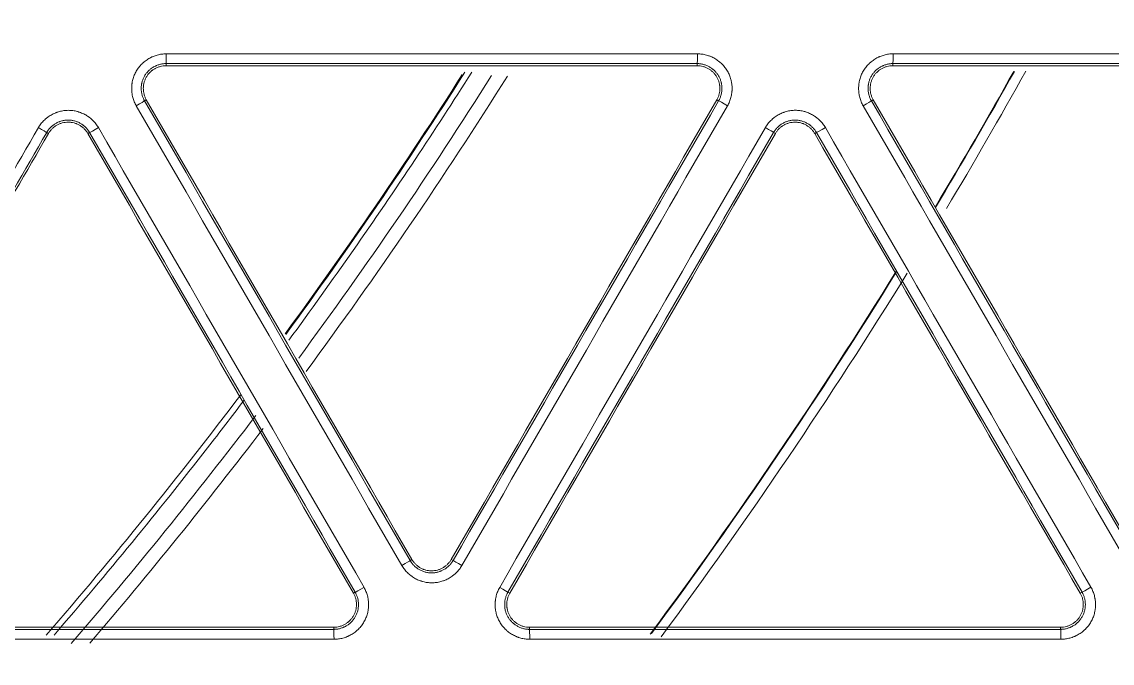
# Model space of a CAD drawing. Header units: inches. Extents: x 405346 to 489838, y -25612 to 14934.
# Drawn here: x 467417 to 467469.5, y 4169.8 to 4200.7 of the extents above; entities that cross this region are included whole.
import ezdxf

# ---------------------------------------------------------------- set-up
doc = ezdxf.new("R2010")
doc.units = ezdxf.units.IN
doc.header["$LTSCALE"] = 200
doc.header["$MEASUREMENT"] = 0
doc.layers.add('SS-EQ', color=2, linetype='Continuous', lineweight=20)

# ---------------------------------------------------------------- blocks, each defined once
blk = doc.blocks.new('4way무풍')
at = {"layer": 'SS-EQ'}
for p, q in [((179.695, -122.758), (179.695, -122.858)), ((205.27, -122.858), (205.27, -122.758)), ((214.692, -122.758), (214.692, -122.858)), ((178.747, -124.5), (178.66, -124.55)), ((206.303, -124.549), (206.217, -124.5)), ((213.744, -124.5), (213.657, -124.55)), ((174.036, -126.125), (173.949, -126.075)), ((176.018, -126.075), (175.932, -126.125)), ((209.033, -126.125), (208.946, -126.075)), ((211.014, -126.076), (210.928, -126.125)), ((191.448, -146.698), (191.535, -146.648)), ((193.43, -146.648), (193.516, -146.698)), ((188.719, -148.274), (188.805, -148.224)), ((196.159, -148.223), (196.246, -148.274)), ((223.716, -148.274), (223.802, -148.224)), ((187.771, -150.015), (187.771, -149.915)), ((197.193, -149.915), (197.193, -150.015)), ((222.768, -150.015), (222.768, -149.915))]:
    blk.add_line(p, q, dxfattribs=at)
for radius, start, end in [(229.825, 323.78613, 327.55905), (231.045, 323.64837, 327.73693), (231.709, 323.57376, 327.83285), (252.562, 329.10823, 330.82119), (252.587, 329.10522, 330.82412), (253.06, 329.15854, 330.88612), (252.562, 323.49629, 328.29385), (252.587, 323.50795, 328.29025), (253.06, 323.5424, 328.33368), (231.045, 319.28909, 322.79357), (231.709, 319.43404, 322.72322)]:
    blk.add_arc((0, 0), radius, start, end, dxfattribs=at)
for centre, major_axis, ratio, start_param, end_param in [((179.694, -122.285), (0, 0.474), 0.027345, 3.176512, 4.704134), ((205.269, -122.285), (0, 0.474), 0.033313, 3.176519, 4.706329), ((214.691, -122.285), (0, -0.474), 0.035683, 0.034929, 1.565392), ((178.25, -124.786), (-0.41, -0.237), 0.020874, 1.589656, 3.106678), ((206.713, -124.786), (-0.41, 0.237), 0.011446, 4.680324, 6.248276), ((213.247, -124.786), (0.41, 0.237), 0.022472, 4.74, 6.24827), ((173.539, -125.838), (-0.41, 0.237), 0.004785, 3.1765, 4.685594), ((176.428, -125.838), (-0.41, -0.237), 0.020871, 0.034914, 1.589055), ((208.536, -125.838), (0.41, -0.237), 0.011691, 0.034909, 1.538435), ((211.424, -125.838), (-0.41, -0.237), 0.022371, 0.034915, 1.597839), ((191.037, -146.935), (0.41, 0.237), 0.021947, 4.731415, 6.24827), ((193.926, -146.935), (-0.41, 0.237), 0.00616, 4.683385, 6.248278), ((189.215, -147.987), (-0.41, -0.237), 0.021927, 0.034915, 1.589153), ((195.748, -147.987), (-0.41, 0.237), 0.006425, 3.1765, 4.683123), ((224.212, -147.987), (-0.41, -0.237), 0.02373, 0.034916, 1.599178), ((187.771, -150.488), (0, 0.474), 0.026189, 4.702146, 6.248086), ((197.193, -150.488), (0, -0.474), 0.02866, 1.561645, 3.106589), ((222.767, -150.489), (0, -0.474), 0.035796, 1.564148, 3.106578)]:
    blk.add_ellipse(centre, major_axis=major_axis, ratio=ratio, start_param=start_param, end_param=end_param, dxfattribs=at)
for points, knots in [([(346.359, 0), (346.359, -27.812), (346.359, -55.624), (346.359, -97.341), (346.359, -111.247), (346.359, -139.059), (346.359, -152.965), (346.359, -180.777), (346.359, -194.683), (346.359, -222.494), (346.359, -236.4), (346.359, -257.259), (346.358, -264.212), (346.359, -272.903), (346.359, -274.641), (346.359, -277.249), (346.359, -278.118), (346.358, -279.856), (346.358, -280.725), (346.358, -282.029), (346.358, -282.463), (346.358, -283.333), (346.359, -283.767), (346.359, -284.419), (346.359, -284.636), (346.359, -285.071), (346.358, -285.288), (346.355, -285.723), (346.353, -285.94), (346.346, -286.374), (346.341, -286.592), (346.322, -287.243), (346.305, -287.678), (346.262, -288.546), (346.236, -288.98), (346.174, -289.849), (346.138, -290.283), (346.078, -290.934), (346.057, -291.151), (346.012, -291.585), (345.894, -292.666), (345.748, -293.741), (345.479, -295.45), (345.327, -296.299), (344.817, -298.834), (344.407, -300.505), (343.687, -302.982), (343.172, -304.624), (342.294, -307.059), (341.638, -308.663), (341.119, -309.858), (340.941, -310.256), (340.714, -310.751), (340.668, -310.85), (340.576, -311.047), (340.437, -311.343), (339.919, -312.422), (339.029, -314.158), (338.177, -315.66), (336.854, -317.881), (335.912, -319.32), (334.41, -321.418), (333.379, -322.796), (331.741, -324.801), (330.589, -326.095), (329.702, -327.051), (329.403, -327.366), (329.024, -327.758), (328.947, -327.836), (328.795, -327.992), (328.566, -328.224), (327.719, -329.07), (326.303, -330.412), (324.35, -332.111), (322.332, -333.722), (320.944, -334.738), (319.535, -335.724), (318.819, -336.202), (317.367, -337.13), (315.893, -338.028), (314.376, -338.866), (313.222, -339.473), (312.835, -339.671), (312.249, -339.963), (312.054, -340.059), (311.662, -340.249), (309.896, -341.094), (308.103, -341.848), (305.68, -342.75), (304.055, -343.316), (302.408, -343.813), (299.923, -344.506), (298.245, -344.898), (295.697, -345.382), (294.842, -345.525), (293.766, -345.682), (293.551, -345.712), (293.12, -345.771), (292.903, -345.799), (292.254, -345.88), (291.821, -345.929), (290.523, -346.062), (289.657, -346.132), (288.357, -346.21), (287.924, -346.232), (287.057, -346.265), (286.624, -346.277), (285.974, -346.288), (285.757, -346.291), (285.323, -346.293), (285.107, -346.294), (284.673, -346.294), (284.456, -346.294), (284.023, -346.294), (283.806, -346.293), (283.156, -346.293), (282.722, -346.293), (281.855, -346.293), (281.421, -346.293), (280.121, -346.293), (279.253, -346.294), (277.519, -346.294), (276.652, -346.294), (274.051, -346.294), (272.316, -346.294), (267.113, -346.294), (263.645, -346.293), (256.708, -346.293), (253.239, -346.294), (242.833, -346.294), (235.896, -346.294), (222.022, -346.294), (215.084, -346.294), (194.273, -346.294), (180.399, -346.294), (152.65, -346.294), (138.775, -346.294), (111.027, -346.294), (97.152, -346.294), (69.404, -346.294), (55.529, -346.294), (34.718, -346.294), (27.78, -346.294), (13.906, -346.294), (6.969, -346.294), (0.032, -346.294)], [0, 0, 0, 0, 0.125, 0.125, 0.1875, 0.1875, 0.25, 0.25, 0.3125, 0.3125, 0.375, 0.375, 0.40625, 0.40625, 0.414063, 0.414063, 0.417969, 0.417969, 0.421875, 0.421875, 0.423828, 0.423828, 0.425781, 0.425781, 0.426758, 0.426758, 0.427734, 0.427734, 0.428711, 0.428711, 0.429688, 0.429688, 0.431641, 0.431641, 0.433594, 0.433594, 0.435547, 0.435547, 0.436523, 0.436523, 0.4375, 0.441406, 0.441406, 0.445313, 0.445313, 0.453125, 0.453125, 0.457031, 0.460938, 0.464844, 0.464844, 0.466797, 0.466797, 0.467285, 0.467285, 0.467773, 0.46875, 0.472656, 0.476563, 0.476563, 0.484375, 0.484375, 0.488281, 0.492188, 0.496094, 0.496094, 0.498047, 0.498047, 0.498535, 0.498535, 0.499023, 0.5, 0.503906, 0.507813, 0.511719, 0.515625, 0.515625, 0.519531, 0.519531, 0.523438, 0.527344, 0.527344, 0.529297, 0.529297, 0.530273, 0.530273, 0.53125, 0.539063, 0.539063, 0.542969, 0.546875, 0.546875, 0.554688, 0.554688, 0.558594, 0.558594, 0.55957, 0.55957, 0.560547, 0.560547, 0.5625, 0.5625, 0.566406, 0.566406, 0.568359, 0.568359, 0.570313, 0.570313, 0.571289, 0.571289, 0.572266, 0.572266, 0.573242, 0.573242, 0.574219, 0.574219, 0.576172, 0.576172, 0.578125, 0.578125, 0.582031, 0.582031, 0.585938, 0.585938, 0.59375, 0.59375, 0.609375, 0.609375, 0.625, 0.625, 0.65625, 0.65625, 0.6875, 0.6875, 0.75, 0.75, 0.8125, 0.8125, 0.875, 0.875, 0.9375, 0.9375, 0.96875, 0.96875, 1, 1, 1, 1]), ([(0.032, -345.099), (6.961, -345.099), (13.891, -345.099), (27.75, -345.099), (34.679, -345.099), (55.467, -345.099), (69.326, -345.098), (97.044, -345.098), (110.903, -345.097), (138.621, -345.096), (152.48, -345.096), (180.197, -345.094), (194.056, -345.092), (214.845, -345.09), (221.774, -345.089), (235.633, -345.086), (242.562, -345.085), (256.421, -345.082), (263.351, -345.081), (272.013, -345.079), (273.745, -345.079), (276.343, -345.079), (277.21, -345.078), (278.942, -345.078), (279.808, -345.077), (281.107, -345.076), (281.541, -345.076), (282.407, -345.076), (282.84, -345.076), (283.706, -345.076), (284.139, -345.076), (284.789, -345.074), (285.005, -345.074), (285.438, -345.071), (285.655, -345.069), (286.304, -345.06), (286.737, -345.049), (287.602, -345.017), (288.034, -344.997), (289.33, -344.922), (290.194, -344.853), (291.488, -344.722), (291.92, -344.673), (292.566, -344.593), (292.782, -344.566), (293.212, -344.508), (294.286, -344.358), (295.351, -344.18), (297.891, -343.699), (299.563, -343.307), (302.039, -342.615), (303.679, -342.118), (305.297, -341.551), (307.709, -340.648), (309.296, -339.976), (311.056, -339.138), (311.349, -338.996), (311.641, -338.853), (311.836, -338.756), (311.933, -338.707), (312.418, -338.464), (312.803, -338.265), (313.951, -337.656), (314.704, -337.236), (316.19, -336.364), (316.921, -335.913), (318.363, -334.982), (319.073, -334.502), (320.472, -333.511), (321.849, -332.491), (323.849, -330.872), (325.784, -329.163), (327.03, -327.964), (327.795, -327.195), (327.947, -327.041), (328.25, -326.729), (328.401, -326.573), (328.849, -326.102), (329.145, -325.785), (330.019, -324.826), (331.153, -323.527), (332.763, -321.515), (333.776, -320.132), (334.759, -318.728), (335.235, -318.016), (336.157, -316.57), (336.603, -315.837), (337.465, -314.35), (338.296, -312.842), (339.065, -311.291), (339.481, -310.406), (339.527, -310.308), (339.618, -310.111), (339.754, -309.815), (340.065, -309.123), (340.322, -308.527), (340.821, -307.331), (341.451, -305.727), (342.288, -303.291), (342.776, -301.648), (343.454, -299.169), (343.836, -297.496), (344.302, -294.959), (344.439, -294.108), (344.619, -292.825), (344.702, -292.181), (344.786, -291.427), (344.82, -291.104), (344.842, -290.888), (344.853, -290.779), (344.946, -289.807), (345.01, -288.942), (345.078, -287.644), (345.096, -287.212), (345.116, -286.563), (345.122, -286.347), (345.13, -285.914), (345.133, -285.698), (345.138, -285.266), (345.139, -285.049), (345.14, -284.617), (345.14, -284.4), (345.141, -283.752), (345.141, -283.319), (345.141, -282.67), (345.141, -282.454), (345.141, -282.021), (345.141, -281.805), (345.142, -281.156), (345.142, -280.724), (345.143, -279.426), (345.143, -278.561), (345.144, -276.831), (345.144, -275.966), (345.145, -273.37), (345.145, -271.64), (345.146, -262.989), (345.148, -256.069), (345.152, -235.306), (345.154, -221.465), (345.157, -193.782), (345.159, -179.94), (345.161, -152.257), (345.161, -138.416), (345.162, -110.732), (345.163, -69.208), (345.164, -27.683), (345.164, 0)], [0, 0, 0, 0, 0.03125, 0.03125, 0.0625, 0.0625, 0.125, 0.125, 0.1875, 0.1875, 0.25, 0.25, 0.3125, 0.3125, 0.34375, 0.34375, 0.375, 0.375, 0.40625, 0.40625, 0.414063, 0.414063, 0.417969, 0.417969, 0.421875, 0.421875, 0.423828, 0.423828, 0.425781, 0.425781, 0.427734, 0.427734, 0.428711, 0.428711, 0.429688, 0.429688, 0.431641, 0.431641, 0.433594, 0.433594, 0.4375, 0.4375, 0.439453, 0.439453, 0.44043, 0.44043, 0.441406, 0.445313, 0.445313, 0.453125, 0.453125, 0.457031, 0.460938, 0.460938, 0.46875, 0.46875, 0.469727, 0.470215, 0.470215, 0.470703, 0.470703, 0.472656, 0.472656, 0.476563, 0.476563, 0.480469, 0.480469, 0.484375, 0.484375, 0.488281, 0.492188, 0.496094, 0.5, 0.5, 0.500977, 0.500977, 0.501953, 0.501953, 0.503906, 0.503906, 0.507813, 0.511719, 0.515625, 0.515625, 0.519531, 0.519531, 0.523438, 0.523438, 0.527344, 0.53125, 0.53125, 0.531738, 0.531738, 0.532227, 0.533203, 0.535156, 0.535156, 0.539063, 0.542969, 0.546875, 0.546875, 0.554688, 0.554688, 0.558594, 0.558594, 0.560547, 0.561523, 0.562012, 0.562012, 0.5625, 0.5625, 0.566406, 0.566406, 0.568359, 0.568359, 0.569336, 0.569336, 0.570313, 0.570313, 0.571289, 0.571289, 0.572266, 0.572266, 0.574219, 0.574219, 0.575195, 0.575195, 0.576172, 0.576172, 0.578125, 0.578125, 0.582031, 0.582031, 0.585938, 0.585938, 0.59375, 0.59375, 0.625, 0.625, 0.6875, 0.6875, 0.75, 0.75, 0.8125, 0.8125, 0.875, 1, 1, 1, 1]), ([(178.263, -124.79), (178.226, -124.727), (178.194, -124.661), (178.139, -124.527), (178.116, -124.459), (178.088, -124.353), (178.08, -124.318), (178.069, -124.264), (178.066, -124.246), (178.06, -124.21), (178.058, -124.192), (178.046, -124.101), (178.037, -123.957), (178.046, -123.812), (178.058, -123.721), (178.061, -123.703), (178.066, -123.667), (178.07, -123.649), (178.08, -123.595), (178.088, -123.56), (178.116, -123.455), (178.139, -123.386), (178.18, -123.285), (178.195, -123.252), (178.227, -123.187), (178.244, -123.154), (178.299, -123.059), (178.38, -122.939), (178.476, -122.83), (178.541, -122.766), (178.554, -122.753), (178.581, -122.729), (178.595, -122.716), (178.636, -122.68), (178.664, -122.657), (178.751, -122.591), (178.811, -122.551), (178.905, -122.497), (178.953, -122.471), (179.003, -122.447), (179.036, -122.432), (179.053, -122.425), (179.137, -122.389), (179.275, -122.342), (179.416, -122.313), (179.524, -122.298), (179.561, -122.295), (179.634, -122.29), (179.671, -122.289), (179.707, -122.289)], [0, 0, 0, 0, 0.0625, 0.0625, 0.125, 0.125, 0.15625, 0.15625, 0.171875, 0.171875, 0.1875, 0.1875, 0.25, 0.3125, 0.3125, 0.328125, 0.328125, 0.34375, 0.34375, 0.375, 0.375, 0.4375, 0.4375, 0.46875, 0.46875, 0.5, 0.5, 0.5625, 0.625, 0.625, 0.640625, 0.640625, 0.65625, 0.65625, 0.6875, 0.6875, 0.75, 0.75, 0.78125, 0.796875, 0.796875, 0.8125, 0.8125, 0.875, 0.9375, 0.9375, 0.96875, 0.96875, 1, 1, 1, 1]), ([(179.707, -122.289), (183.971, -122.288), (188.234, -122.288), (196.76, -122.288), (201.022, -122.288), (205.285, -122.288)], [0, 0, 0, 0, 0.5, 0.5, 1, 1, 1, 1]), ([(205.285, -122.288), (205.358, -122.288), (205.431, -122.292), (205.574, -122.312), (205.645, -122.326), (205.75, -122.355), (205.785, -122.365), (205.837, -122.383), (205.854, -122.39), (205.889, -122.402), (205.905, -122.409), (205.989, -122.444), (206.119, -122.509), (206.24, -122.589), (206.313, -122.644), (206.327, -122.656), (206.356, -122.679), (206.398, -122.714), (206.438, -122.751), (206.515, -122.828), (206.563, -122.882), (206.629, -122.968), (206.65, -122.997), (206.691, -123.058), (206.711, -123.089), (206.766, -123.184), (206.829, -123.314), (206.875, -123.452), (206.899, -123.54), (206.903, -123.558), (206.911, -123.593), (206.915, -123.611), (206.926, -123.665), (206.931, -123.701), (206.945, -123.809), (206.95, -123.882), (206.95, -123.99), (206.948, -124.045), (206.944, -124.099), (206.941, -124.136), (206.939, -124.154), (206.927, -124.245), (206.899, -124.387), (206.853, -124.525), (206.812, -124.626), (206.797, -124.659), (206.765, -124.725), (206.748, -124.757), (206.729, -124.789)], [0, 0, 0, 0, 0.0625, 0.0625, 0.125, 0.125, 0.15625, 0.15625, 0.171875, 0.171875, 0.1875, 0.1875, 0.25, 0.3125, 0.3125, 0.328125, 0.328125, 0.34375, 0.375, 0.375, 0.4375, 0.4375, 0.46875, 0.46875, 0.5, 0.5, 0.5625, 0.625, 0.625, 0.640625, 0.640625, 0.65625, 0.65625, 0.6875, 0.6875, 0.75, 0.75, 0.78125, 0.796875, 0.796875, 0.8125, 0.8125, 0.875, 0.9375, 0.9375, 0.96875, 0.96875, 1, 1, 1, 1]), ([(213.263, -124.789), (213.227, -124.725), (213.195, -124.66), (213.14, -124.526), (213.117, -124.457), (213.089, -124.352), (213.081, -124.317), (213.07, -124.263), (213.067, -124.245), (213.061, -124.208), (213.058, -124.19), (213.047, -124.1), (213.038, -123.955), (213.047, -123.81), (213.058, -123.72), (213.061, -123.701), (213.067, -123.665), (213.07, -123.647), (213.081, -123.594), (213.089, -123.558), (213.117, -123.453), (213.139, -123.385), (213.181, -123.284), (213.196, -123.251), (213.228, -123.185), (213.245, -123.153), (213.3, -123.058), (213.381, -122.937), (213.477, -122.829), (213.542, -122.765), (213.555, -122.752), (213.582, -122.727), (213.595, -122.715), (213.637, -122.679), (213.665, -122.656), (213.751, -122.59), (213.812, -122.55), (213.906, -122.495), (213.954, -122.469), (214.003, -122.446), (214.037, -122.431), (214.054, -122.423), (214.138, -122.388), (214.275, -122.341), (214.417, -122.312), (214.525, -122.297), (214.561, -122.293), (214.634, -122.288), (214.671, -122.287), (214.708, -122.287)], [0, 0, 0, 0, 0.0625, 0.0625, 0.125, 0.125, 0.15625, 0.15625, 0.171875, 0.171875, 0.1875, 0.1875, 0.25, 0.3125, 0.3125, 0.328125, 0.328125, 0.34375, 0.34375, 0.375, 0.375, 0.4375, 0.4375, 0.46875, 0.46875, 0.5, 0.5, 0.5625, 0.625, 0.625, 0.640625, 0.640625, 0.65625, 0.65625, 0.6875, 0.6875, 0.75, 0.75, 0.78125, 0.796875, 0.796875, 0.8125, 0.8125, 0.875, 0.9375, 0.9375, 0.96875, 0.96875, 1, 1, 1, 1]), ([(179.695, -122.758), (179.692, -122.758), (179.688, -122.758), (179.682, -122.758), (179.672, -122.758), (179.662, -122.759), (179.642, -122.759), (179.629, -122.76), (179.59, -122.763), (179.564, -122.765), (179.487, -122.776), (179.385, -122.797), (179.287, -122.831), (179.226, -122.856), (179.214, -122.861), (179.191, -122.872), (179.155, -122.889), (179.121, -122.908), (179.053, -122.947), (179.01, -122.975), (178.948, -123.022), (178.928, -123.039), (178.888, -123.073), (178.869, -123.091), (178.813, -123.146), (178.779, -123.185), (178.715, -123.267), (178.686, -123.31), (178.647, -123.378), (178.635, -123.401), (178.612, -123.448), (178.601, -123.472), (178.572, -123.544), (178.555, -123.593), (178.536, -123.668), (178.527, -123.706), (178.52, -123.745), (178.516, -123.771), (178.514, -123.784), (178.506, -123.849), (178.499, -123.953), (178.506, -124.056), (178.516, -124.134), (178.52, -124.16), (178.53, -124.211), (178.536, -124.237), (178.555, -124.312), (178.572, -124.362), (178.601, -124.433), (178.617, -124.469), (178.638, -124.51), (178.649, -124.53), (178.654, -124.538), (178.657, -124.544), (178.659, -124.547), (178.66, -124.55)], [0, 0, 0, 0, 0.003906, 0.003906, 0.007812, 0.015625, 0.015625, 0.03125, 0.03125, 0.0625, 0.0625, 0.125, 0.1875, 0.1875, 0.203125, 0.203125, 0.21875, 0.25, 0.25, 0.3125, 0.3125, 0.34375, 0.34375, 0.375, 0.375, 0.4375, 0.4375, 0.5, 0.5, 0.53125, 0.53125, 0.5625, 0.5625, 0.625, 0.625, 0.65625, 0.671875, 0.671875, 0.6875, 0.6875, 0.75, 0.8125, 0.8125, 0.84375, 0.84375, 0.875, 0.875, 0.9375, 0.9375, 0.96875, 0.984375, 0.992188, 0.996094, 0.996094, 1, 1, 1, 1]), ([(205.27, -122.758), (201.007, -122.758), (196.745, -122.758), (188.22, -122.758), (183.958, -122.758), (179.695, -122.758)], [0, 0, 0, 0, 0.5, 0.5, 1, 1, 1, 1]), ([(206.303, -124.549), (206.305, -124.547), (206.307, -124.544), (206.31, -124.538), (206.315, -124.529), (206.319, -124.521), (206.329, -124.503), (206.335, -124.492), (206.352, -124.456), (206.362, -124.432), (206.392, -124.36), (206.424, -124.262), (206.444, -124.16), (206.452, -124.095), (206.454, -124.081), (206.456, -124.055), (206.457, -124.042), (206.46, -124.003), (206.461, -123.977), (206.461, -123.899), (206.457, -123.848), (206.447, -123.77), (206.443, -123.745), (206.436, -123.706), (206.433, -123.693), (206.427, -123.668), (206.424, -123.655), (206.408, -123.592), (206.391, -123.543), (206.352, -123.447), (206.329, -123.4), (206.29, -123.332), (206.276, -123.31), (206.247, -123.267), (206.231, -123.246), (206.184, -123.184), (206.149, -123.145), (206.094, -123.091), (206.066, -123.064), (206.036, -123.039), (206.015, -123.022), (206.005, -123.014), (205.953, -122.975), (205.866, -122.917), (205.773, -122.871), (205.701, -122.841), (205.677, -122.832), (205.627, -122.815), (205.602, -122.807), (205.527, -122.786), (205.477, -122.776), (205.4, -122.765), (205.361, -122.761), (205.315, -122.759), (205.292, -122.758), (205.283, -122.758), (205.276, -122.758), (205.273, -122.758), (205.27, -122.758)], [0, 0, 0, 0, 0.003906, 0.003906, 0.007813, 0.015625, 0.015625, 0.03125, 0.03125, 0.0625, 0.0625, 0.125, 0.1875, 0.1875, 0.203125, 0.203125, 0.21875, 0.21875, 0.25, 0.25, 0.3125, 0.3125, 0.34375, 0.34375, 0.359375, 0.359375, 0.375, 0.375, 0.4375, 0.4375, 0.5, 0.5, 0.53125, 0.53125, 0.5625, 0.5625, 0.625, 0.625, 0.65625, 0.671875, 0.671875, 0.6875, 0.6875, 0.75, 0.8125, 0.8125, 0.84375, 0.84375, 0.875, 0.875, 0.9375, 0.9375, 0.96875, 0.984375, 0.992188, 0.996094, 0.996094, 1, 1, 1, 1]), ([(214.692, -122.758), (214.688, -122.758), (214.685, -122.758), (214.678, -122.758), (214.669, -122.758), (214.659, -122.759), (214.639, -122.759), (214.626, -122.76), (214.587, -122.763), (214.561, -122.765), (214.483, -122.776), (214.382, -122.797), (214.284, -122.831), (214.223, -122.856), (214.211, -122.861), (214.187, -122.872), (214.152, -122.889), (214.118, -122.907), (214.05, -122.946), (214.007, -122.975), (213.945, -123.022), (213.925, -123.039), (213.885, -123.073), (213.866, -123.091), (213.81, -123.146), (213.776, -123.185), (213.712, -123.267), (213.683, -123.31), (213.644, -123.378), (213.631, -123.401), (213.608, -123.448), (213.598, -123.472), (213.568, -123.544), (213.552, -123.593), (213.532, -123.668), (213.524, -123.706), (213.517, -123.745), (213.512, -123.771), (213.511, -123.784), (213.502, -123.849), (213.496, -123.953), (213.502, -124.056), (213.512, -124.134), (213.516, -124.16), (213.526, -124.211), (213.532, -124.237), (213.552, -124.312), (213.568, -124.362), (213.598, -124.434), (213.614, -124.469), (213.635, -124.51), (213.646, -124.53), (213.65, -124.538), (213.654, -124.544), (213.655, -124.547), (213.657, -124.55)], [0, 0, 0, 0, 0.003906, 0.003906, 0.007813, 0.015625, 0.015625, 0.03125, 0.03125, 0.0625, 0.0625, 0.125, 0.1875, 0.1875, 0.203125, 0.203125, 0.21875, 0.25, 0.25, 0.3125, 0.3125, 0.34375, 0.34375, 0.375, 0.375, 0.4375, 0.4375, 0.5, 0.5, 0.53125, 0.53125, 0.5625, 0.5625, 0.625, 0.625, 0.65625, 0.671875, 0.671875, 0.6875, 0.6875, 0.75, 0.8125, 0.8125, 0.84375, 0.84375, 0.875, 0.875, 0.9375, 0.9375, 0.96875, 0.984375, 0.992187, 0.996094, 0.996094, 1, 1, 1, 1]), ([(178.747, -124.5), (178.723, -124.458), (178.702, -124.415), (178.666, -124.326), (178.636, -124.236), (178.618, -124.143), (178.609, -124.071), (178.606, -124.047), (178.603, -124), (178.603, -123.976), (178.603, -123.904), (178.606, -123.857), (178.615, -123.786), (178.619, -123.762), (178.628, -123.715), (178.633, -123.692), (178.651, -123.622), (178.681, -123.532), (178.723, -123.447), (178.759, -123.384), (178.772, -123.364), (178.799, -123.324), (178.813, -123.305), (178.856, -123.249), (178.888, -123.213), (178.939, -123.163), (178.965, -123.139), (178.992, -123.116), (179.011, -123.101), (179.02, -123.093), (179.068, -123.057), (179.148, -123.004), (179.233, -122.962), (179.299, -122.934), (179.321, -122.926), (179.367, -122.91), (179.39, -122.903), (179.459, -122.884), (179.505, -122.874), (179.599, -122.862), (179.647, -122.858), (179.695, -122.858)], [0, 0, 0, 0, 0.0625, 0.0625, 0.125, 0.1875, 0.1875, 0.21875, 0.21875, 0.25, 0.25, 0.3125, 0.3125, 0.34375, 0.34375, 0.375, 0.375, 0.4375, 0.5, 0.5, 0.53125, 0.53125, 0.5625, 0.5625, 0.625, 0.625, 0.65625, 0.671875, 0.671875, 0.6875, 0.6875, 0.75, 0.8125, 0.8125, 0.84375, 0.84375, 0.875, 0.875, 0.9375, 0.9375, 1, 1, 1, 1]), ([(205.27, -122.858), (201.008, -122.858), (196.745, -122.858), (188.22, -122.858), (183.958, -122.858), (179.695, -122.858)], [0, 0, 0, 0, 0.5, 0.5, 1, 1, 1, 1]), ([(194.416, -123.175), (193.524, -124.583), (192.616, -125.982), (189.734, -130.32), (187.705, -133.225), (185.611, -136.082)], [0, 0, 0, 0, 0.32, 0.32, 1, 1, 1, 1]), ([(205.27, -122.858), (205.318, -122.858), (205.366, -122.862), (205.46, -122.874), (205.553, -122.894), (205.643, -122.925), (205.71, -122.952), (205.732, -122.962), (205.775, -122.984), (205.796, -122.995), (205.857, -123.031), (205.897, -123.057), (205.954, -123.1), (205.972, -123.115), (206.008, -123.147), (206.026, -123.163), (206.077, -123.214), (206.14, -123.285), (206.193, -123.364), (206.229, -123.426), (206.241, -123.447), (206.262, -123.49), (206.271, -123.512), (206.298, -123.578), (206.313, -123.623), (206.331, -123.692), (206.339, -123.727), (206.345, -123.762), (206.349, -123.786), (206.351, -123.798), (206.359, -123.857), (206.365, -123.953), (206.359, -124.048), (206.35, -124.119), (206.346, -124.142), (206.337, -124.19), (206.331, -124.213), (206.313, -124.282), (206.298, -124.327), (206.262, -124.415), (206.242, -124.458), (206.217, -124.5)], [0, 0, 0, 0, 0.0625, 0.0625, 0.125, 0.1875, 0.1875, 0.21875, 0.21875, 0.25, 0.25, 0.3125, 0.3125, 0.34375, 0.34375, 0.375, 0.375, 0.4375, 0.5, 0.5, 0.53125, 0.53125, 0.5625, 0.5625, 0.625, 0.625, 0.65625, 0.671875, 0.671875, 0.6875, 0.6875, 0.75, 0.8125, 0.8125, 0.84375, 0.84375, 0.875, 0.875, 0.9375, 0.9375, 1, 1, 1, 1]), ([(213.744, -124.5), (213.72, -124.458), (213.699, -124.415), (213.663, -124.326), (213.633, -124.236), (213.615, -124.143), (213.607, -124.083), (213.606, -124.071), (213.603, -124.047), (213.6, -124.011), (213.599, -123.976), (213.599, -123.904), (213.602, -123.857), (213.612, -123.786), (213.615, -123.762), (213.625, -123.715), (213.63, -123.692), (213.648, -123.622), (213.678, -123.532), (213.72, -123.447), (213.756, -123.384), (213.769, -123.364), (213.796, -123.324), (213.81, -123.305), (213.853, -123.249), (213.885, -123.213), (213.936, -123.163), (213.962, -123.139), (213.989, -123.116), (214.008, -123.101), (214.017, -123.093), (214.065, -123.057), (214.144, -123.004), (214.23, -122.962), (214.296, -122.934), (214.318, -122.926), (214.364, -122.91), (214.386, -122.903), (214.455, -122.884), (214.502, -122.874), (214.596, -122.862), (214.643, -122.858), (214.692, -122.858)], [0, 0, 0, 0, 0.0625, 0.0625, 0.125, 0.1875, 0.1875, 0.203125, 0.203125, 0.21875, 0.25, 0.25, 0.3125, 0.3125, 0.34375, 0.34375, 0.375, 0.375, 0.4375, 0.5, 0.5, 0.53125, 0.53125, 0.5625, 0.5625, 0.625, 0.625, 0.65625, 0.671875, 0.671875, 0.6875, 0.6875, 0.75, 0.8125, 0.8125, 0.84375, 0.84375, 0.875, 0.875, 0.9375, 0.9375, 1, 1, 1, 1]), ([(173.551, -125.843), (173.588, -125.779), (173.629, -125.719), (173.717, -125.604), (173.765, -125.55), (173.842, -125.473), (173.869, -125.448), (173.911, -125.412), (173.925, -125.4), (173.953, -125.377), (173.967, -125.366), (174.04, -125.311), (174.16, -125.23), (174.29, -125.166), (174.375, -125.131), (174.392, -125.124), (174.426, -125.111), (174.443, -125.105), (174.495, -125.087), (174.53, -125.076), (174.635, -125.048), (174.705, -125.033), (174.813, -125.019), (174.849, -125.015), (174.922, -125.01), (174.959, -125.009), (175.069, -125.009), (175.213, -125.019), (175.355, -125.047), (175.443, -125.071), (175.461, -125.076), (175.496, -125.087), (175.513, -125.093), (175.565, -125.111), (175.599, -125.124), (175.7, -125.166), (175.765, -125.198), (175.859, -125.252), (175.905, -125.281), (175.95, -125.312), (175.98, -125.333), (175.995, -125.344), (176.068, -125.399), (176.177, -125.495), (176.273, -125.603), (176.34, -125.689), (176.361, -125.719), (176.402, -125.78), (176.422, -125.811), (176.44, -125.843)], [0, 0, 0, 0, 0.0625, 0.0625, 0.125, 0.125, 0.15625, 0.15625, 0.171875, 0.171875, 0.1875, 0.1875, 0.25, 0.3125, 0.3125, 0.328125, 0.328125, 0.34375, 0.34375, 0.375, 0.375, 0.4375, 0.4375, 0.46875, 0.46875, 0.5, 0.5, 0.5625, 0.625, 0.625, 0.640625, 0.640625, 0.65625, 0.65625, 0.6875, 0.6875, 0.75, 0.75, 0.78125, 0.796875, 0.796875, 0.8125, 0.8125, 0.875, 0.9375, 0.9375, 0.96875, 0.96875, 1, 1, 1, 1]), ([(208.552, -125.841), (208.588, -125.778), (208.629, -125.717), (208.718, -125.603), (208.766, -125.548), (208.843, -125.472), (208.87, -125.447), (208.911, -125.411), (208.925, -125.399), (208.953, -125.376), (208.968, -125.364), (209.04, -125.309), (209.161, -125.229), (209.291, -125.164), (209.375, -125.129), (209.393, -125.122), (209.427, -125.109), (209.444, -125.103), (209.496, -125.085), (209.53, -125.075), (209.635, -125.046), (209.706, -125.032), (209.814, -125.017), (209.85, -125.014), (209.923, -125.009), (209.96, -125.007), (210.069, -125.007), (210.214, -125.017), (210.356, -125.046), (210.444, -125.07), (210.461, -125.075), (210.496, -125.086), (210.514, -125.091), (210.566, -125.109), (210.6, -125.122), (210.7, -125.164), (210.765, -125.196), (210.859, -125.251), (210.906, -125.279), (210.951, -125.31), (210.981, -125.332), (210.995, -125.342), (211.068, -125.398), (211.178, -125.493), (211.274, -125.602), (211.341, -125.688), (211.362, -125.717), (211.403, -125.778), (211.422, -125.809), (211.441, -125.841)], [0, 0, 0, 0, 0.0625, 0.0625, 0.125, 0.125, 0.15625, 0.15625, 0.171875, 0.171875, 0.1875, 0.1875, 0.25, 0.3125, 0.3125, 0.328125, 0.328125, 0.34375, 0.34375, 0.375, 0.375, 0.4375, 0.4375, 0.46875, 0.46875, 0.5, 0.5, 0.5625, 0.625, 0.625, 0.640625, 0.640625, 0.65625, 0.65625, 0.6875, 0.6875, 0.75, 0.75, 0.78125, 0.796875, 0.796875, 0.8125, 0.8125, 0.875, 0.9375, 0.9375, 0.96875, 0.96875, 1, 1, 1, 1]), ([(160.761, -147.994), (161.827, -146.148), (162.893, -144.302), (165.024, -140.61), (166.09, -138.764), (167.689, -135.995), (168.222, -135.072), (169.288, -133.226), (169.821, -132.303), (171.419, -129.535), (172.485, -127.689), (173.551, -125.843)], [0, 0, 0, 0, 0.25, 0.25, 0.5, 0.5, 0.625, 0.625, 0.75, 0.75, 1, 1, 1, 1]), ([(176.018, -126.075), (176.016, -126.073), (176.014, -126.07), (176.011, -126.064), (176.006, -126.056), (176.001, -126.047), (175.991, -126.031), (175.983, -126.019), (175.961, -125.987), (175.946, -125.966), (175.898, -125.904), (175.829, -125.827), (175.751, -125.758), (175.699, -125.719), (175.688, -125.711), (175.667, -125.696), (175.634, -125.674), (175.601, -125.653), (175.534, -125.614), (175.487, -125.591), (175.416, -125.561), (175.391, -125.552), (175.342, -125.535), (175.317, -125.527), (175.241, -125.506), (175.19, -125.496), (175.088, -125.482), (175.036, -125.478), (174.957, -125.478), (174.931, -125.479), (174.879, -125.483), (174.853, -125.485), (174.776, -125.496), (174.725, -125.506), (174.65, -125.527), (174.613, -125.538), (174.576, -125.551), (174.552, -125.561), (174.539, -125.566), (174.479, -125.591), (174.386, -125.637), (174.299, -125.695), (174.237, -125.742), (174.217, -125.758), (174.177, -125.793), (174.158, -125.811), (174.103, -125.866), (174.068, -125.904), (174.02, -125.966), (173.998, -125.997), (173.973, -126.036), (173.961, -126.055), (173.956, -126.064), (173.952, -126.069), (173.951, -126.072), (173.949, -126.075)], [0, 0, 0, 0, 0.003906, 0.003906, 0.007813, 0.015625, 0.015625, 0.03125, 0.03125, 0.0625, 0.0625, 0.125, 0.1875, 0.1875, 0.203125, 0.203125, 0.21875, 0.25, 0.25, 0.3125, 0.3125, 0.34375, 0.34375, 0.375, 0.375, 0.4375, 0.4375, 0.5, 0.5, 0.53125, 0.53125, 0.5625, 0.5625, 0.625, 0.625, 0.65625, 0.671875, 0.671875, 0.6875, 0.6875, 0.75, 0.8125, 0.8125, 0.84375, 0.84375, 0.875, 0.875, 0.9375, 0.9375, 0.96875, 0.984375, 0.992187, 0.996094, 0.996094, 1, 1, 1, 1]), ([(174.036, -126.125), (174.06, -126.084), (174.087, -126.043), (174.146, -125.968), (174.209, -125.897), (174.281, -125.835), (174.328, -125.798), (174.338, -125.791), (174.358, -125.777), (174.387, -125.757), (174.418, -125.738), (174.48, -125.702), (174.522, -125.681), (174.588, -125.654), (174.61, -125.645), (174.656, -125.63), (174.679, -125.623), (174.748, -125.604), (174.841, -125.585), (174.936, -125.578), (175.008, -125.578), (175.032, -125.579), (175.08, -125.582), (175.104, -125.585), (175.174, -125.594), (175.221, -125.604), (175.289, -125.623), (175.323, -125.633), (175.357, -125.646), (175.38, -125.654), (175.391, -125.659), (175.446, -125.682), (175.532, -125.724), (175.611, -125.777), (175.668, -125.82), (175.686, -125.835), (175.723, -125.867), (175.74, -125.883), (175.791, -125.933), (175.823, -125.969), (175.881, -126.044), (175.908, -126.084), (175.932, -126.125)], [0, 0, 0, 0, 0.0625, 0.0625, 0.125, 0.1875, 0.1875, 0.203125, 0.203125, 0.21875, 0.25, 0.25, 0.3125, 0.3125, 0.34375, 0.34375, 0.375, 0.375, 0.4375, 0.5, 0.5, 0.53125, 0.53125, 0.5625, 0.5625, 0.625, 0.625, 0.65625, 0.671875, 0.671875, 0.6875, 0.6875, 0.75, 0.8125, 0.8125, 0.84375, 0.84375, 0.875, 0.875, 0.9375, 0.9375, 1, 1, 1, 1]), ([(211.014, -126.076), (211.013, -126.073), (211.011, -126.07), (211.008, -126.064), (211.003, -126.056), (210.998, -126.047), (210.987, -126.031), (210.98, -126.02), (210.958, -125.987), (210.943, -125.966), (210.895, -125.904), (210.826, -125.827), (210.747, -125.758), (210.695, -125.719), (210.685, -125.711), (210.663, -125.696), (210.631, -125.674), (210.598, -125.653), (210.53, -125.614), (210.484, -125.591), (210.412, -125.561), (210.388, -125.552), (210.338, -125.535), (210.313, -125.527), (210.238, -125.506), (210.187, -125.496), (210.084, -125.482), (210.033, -125.478), (209.954, -125.478), (209.928, -125.479), (209.876, -125.483), (209.85, -125.485), (209.773, -125.496), (209.722, -125.506), (209.647, -125.527), (209.61, -125.538), (209.573, -125.551), (209.548, -125.561), (209.536, -125.566), (209.476, -125.591), (209.383, -125.637), (209.296, -125.695), (209.234, -125.742), (209.213, -125.758), (209.174, -125.793), (209.155, -125.811), (209.099, -125.866), (209.065, -125.904), (209.017, -125.966), (208.994, -125.997), (208.969, -126.036), (208.958, -126.055), (208.952, -126.064), (208.949, -126.069), (208.947, -126.072), (208.946, -126.075)], [0, 0, 0, 0, 0.003906, 0.003906, 0.007813, 0.015625, 0.015625, 0.03125, 0.03125, 0.0625, 0.0625, 0.125, 0.1875, 0.1875, 0.203125, 0.203125, 0.21875, 0.25, 0.25, 0.3125, 0.3125, 0.34375, 0.34375, 0.375, 0.375, 0.4375, 0.4375, 0.5, 0.5, 0.53125, 0.53125, 0.5625, 0.5625, 0.625, 0.625, 0.65625, 0.671875, 0.671875, 0.6875, 0.6875, 0.75, 0.8125, 0.8125, 0.84375, 0.84375, 0.875, 0.875, 0.9375, 0.9375, 0.96875, 0.984375, 0.992187, 0.996094, 0.996094, 1, 1, 1, 1]), ([(209.033, -126.125), (209.057, -126.084), (209.084, -126.043), (209.142, -125.968), (209.206, -125.897), (209.277, -125.835), (209.325, -125.798), (209.335, -125.791), (209.354, -125.777), (209.384, -125.757), (209.415, -125.738), (209.476, -125.702), (209.519, -125.681), (209.585, -125.654), (209.607, -125.645), (209.653, -125.63), (209.676, -125.623), (209.745, -125.604), (209.838, -125.585), (209.933, -125.578), (210.005, -125.578), (210.029, -125.579), (210.077, -125.582), (210.1, -125.585), (210.171, -125.594), (210.217, -125.604), (210.286, -125.623), (210.32, -125.633), (210.354, -125.646), (210.376, -125.654), (210.388, -125.659), (210.443, -125.682), (210.528, -125.724), (210.607, -125.777), (210.665, -125.82), (210.683, -125.835), (210.719, -125.867), (210.737, -125.883), (210.788, -125.933), (210.819, -125.969), (210.878, -126.044), (210.904, -126.084), (210.928, -126.125)], [0, 0, 0, 0, 0.0625, 0.0625, 0.125, 0.1875, 0.1875, 0.203125, 0.203125, 0.21875, 0.25, 0.25, 0.3125, 0.3125, 0.34375, 0.34375, 0.375, 0.375, 0.4375, 0.5, 0.5, 0.53125, 0.53125, 0.5625, 0.5625, 0.625, 0.625, 0.65625, 0.671875, 0.671875, 0.6875, 0.6875, 0.75, 0.8125, 0.8125, 0.84375, 0.84375, 0.875, 0.875, 0.9375, 0.9375, 1, 1, 1, 1]), ([(173.949, -126.075), (172.884, -127.921), (171.285, -130.689), (169.687, -133.458), (168.621, -135.304), (168.088, -136.226), (166.49, -138.995), (165.424, -140.841), (163.293, -144.532), (162.227, -146.378), (161.162, -148.223)], [0, 0, 0, 0, 0.25, 0.375, 0.375, 0.5, 0.5, 0.75, 0.75, 1, 1, 1, 1]), ([(174.036, -126.125), (172.971, -127.971), (171.372, -130.739), (169.774, -133.508), (168.708, -135.354), (168.175, -136.277), (166.577, -139.045), (165.511, -140.891), (163.38, -144.582), (162.314, -146.428), (161.249, -148.274)], [0, 0, 0, 0, 0.25, 0.375, 0.375, 0.5, 0.5, 0.75, 0.75, 1, 1, 1, 1]), ([(183.441, -138.993), (182.864, -139.755), (182.282, -140.513), (179.309, -144.337), (176.845, -147.346), (174.306, -150.29)], [0, 0, 0, 0, 0.197407, 0.197407, 1, 1, 1, 1]), ([(193.939, -146.939), (193.903, -147.003), (193.862, -147.063), (193.774, -147.178), (193.726, -147.232), (193.648, -147.309), (193.622, -147.334), (193.58, -147.37), (193.566, -147.381), (193.538, -147.405), (193.523, -147.416), (193.451, -147.471), (193.33, -147.551), (193.2, -147.616), (193.116, -147.651), (193.099, -147.658), (193.064, -147.671), (193.047, -147.677), (192.996, -147.695), (192.961, -147.706), (192.856, -147.734), (192.785, -147.748), (192.677, -147.763), (192.641, -147.767), (192.568, -147.772), (192.532, -147.773), (192.422, -147.773), (192.277, -147.763), (192.135, -147.734), (192.047, -147.71), (192.03, -147.705), (191.995, -147.695), (191.977, -147.689), (191.925, -147.671), (191.891, -147.658), (191.791, -147.616), (191.726, -147.584), (191.632, -147.53), (191.585, -147.501), (191.54, -147.47), (191.51, -147.449), (191.496, -147.438), (191.423, -147.382), (191.313, -147.287), (191.217, -147.179), (191.151, -147.093), (191.129, -147.063), (191.088, -147.002), (191.069, -146.971), (191.05, -146.939)], [0, 0, 0, 0, 0.0625, 0.0625, 0.125, 0.125, 0.15625, 0.15625, 0.171875, 0.171875, 0.1875, 0.1875, 0.25, 0.3125, 0.3125, 0.328125, 0.328125, 0.34375, 0.34375, 0.375, 0.375, 0.4375, 0.4375, 0.46875, 0.46875, 0.5, 0.5, 0.5625, 0.625, 0.625, 0.640625, 0.640625, 0.65625, 0.65625, 0.6875, 0.6875, 0.75, 0.75, 0.78125, 0.796875, 0.796875, 0.8125, 0.8125, 0.875, 0.9375, 0.9375, 0.96875, 0.96875, 1, 1, 1, 1]), ([(191.448, -146.698), (191.449, -146.701), (191.451, -146.704), (191.454, -146.71), (191.459, -146.718), (191.465, -146.726), (191.475, -146.743), (191.482, -146.754), (191.504, -146.787), (191.519, -146.808), (191.567, -146.87), (191.636, -146.947), (191.715, -147.015), (191.767, -147.055), (191.777, -147.062), (191.799, -147.078), (191.831, -147.1), (191.864, -147.12), (191.932, -147.159), (191.978, -147.182), (192.05, -147.212), (192.074, -147.221), (192.124, -147.239), (192.149, -147.246), (192.224, -147.267), (192.275, -147.277), (192.378, -147.291), (192.43, -147.295), (192.508, -147.295), (192.534, -147.294), (192.586, -147.29), (192.612, -147.288), (192.689, -147.277), (192.74, -147.267), (192.815, -147.246), (192.852, -147.235), (192.889, -147.221), (192.914, -147.212), (192.926, -147.207), (192.986, -147.182), (193.08, -147.136), (193.166, -147.078), (193.228, -147.031), (193.249, -147.014), (193.288, -146.98), (193.307, -146.962), (193.363, -146.907), (193.397, -146.869), (193.445, -146.807), (193.468, -146.775), (193.492, -146.737), (193.504, -146.718), (193.509, -146.709), (193.513, -146.703), (193.514, -146.701), (193.516, -146.698)], [0, 0, 0, 0, 0.003906, 0.003906, 0.007812, 0.015625, 0.015625, 0.03125, 0.03125, 0.0625, 0.0625, 0.125, 0.1875, 0.1875, 0.203125, 0.203125, 0.21875, 0.25, 0.25, 0.3125, 0.3125, 0.34375, 0.34375, 0.375, 0.375, 0.4375, 0.4375, 0.5, 0.5, 0.53125, 0.53125, 0.5625, 0.5625, 0.625, 0.625, 0.65625, 0.671875, 0.671875, 0.6875, 0.6875, 0.75, 0.8125, 0.8125, 0.84375, 0.84375, 0.875, 0.875, 0.9375, 0.9375, 0.96875, 0.984375, 0.992187, 0.996094, 0.996094, 1, 1, 1, 1]), ([(193.43, -146.648), (193.406, -146.69), (193.379, -146.73), (193.32, -146.805), (193.257, -146.876), (193.185, -146.939), (193.138, -146.975), (193.128, -146.982), (193.108, -146.996), (193.079, -147.017), (193.048, -147.035), (192.987, -147.071), (192.944, -147.092), (192.878, -147.12), (192.856, -147.128), (192.81, -147.144), (192.787, -147.151), (192.718, -147.17), (192.625, -147.189), (192.53, -147.195), (192.458, -147.195), (192.434, -147.194), (192.386, -147.191), (192.363, -147.189), (192.292, -147.179), (192.245, -147.169), (192.177, -147.151), (192.143, -147.14), (192.109, -147.128), (192.087, -147.119), (192.075, -147.115), (192.02, -147.092), (191.935, -147.049), (191.855, -146.997), (191.798, -146.953), (191.78, -146.938), (191.743, -146.906), (191.726, -146.89), (191.675, -146.84), (191.644, -146.804), (191.585, -146.729), (191.559, -146.69), (191.535, -146.648)], [0, 0, 0, 0, 0.0625, 0.0625, 0.125, 0.1875, 0.1875, 0.203125, 0.203125, 0.21875, 0.25, 0.25, 0.3125, 0.3125, 0.34375, 0.34375, 0.375, 0.375, 0.4375, 0.5, 0.5, 0.53125, 0.53125, 0.5625, 0.5625, 0.625, 0.625, 0.65625, 0.671875, 0.671875, 0.6875, 0.6875, 0.75, 0.8125, 0.8125, 0.84375, 0.84375, 0.875, 0.875, 0.9375, 0.9375, 1, 1, 1, 1]), ([(189.228, -147.991), (189.265, -148.055), (189.296, -148.12), (189.351, -148.254), (189.374, -148.323), (189.402, -148.428), (189.41, -148.464), (189.421, -148.518), (189.424, -148.536), (189.43, -148.572), (189.433, -148.59), (189.444, -148.68), (189.454, -148.825), (189.444, -148.97), (189.433, -149.061), (189.43, -149.079), (189.424, -149.115), (189.421, -149.133), (189.41, -149.187), (189.402, -149.222), (189.375, -149.327), (189.352, -149.396), (189.31, -149.496), (189.295, -149.529), (189.263, -149.595), (189.246, -149.628), (189.191, -149.722), (189.11, -149.843), (189.014, -149.951), (188.95, -150.016), (188.936, -150.028), (188.91, -150.053), (188.896, -150.066), (188.855, -150.102), (188.826, -150.125), (188.74, -150.191), (188.679, -150.231), (188.585, -150.285), (188.537, -150.311), (188.488, -150.335), (188.454, -150.35), (188.438, -150.357), (188.353, -150.392), (188.216, -150.44), (188.074, -150.469), (187.966, -150.483), (187.93, -150.487), (187.857, -150.492), (187.82, -150.493), (187.783, -150.493)], [0, 0, 0, 0, 0.0625, 0.0625, 0.125, 0.125, 0.15625, 0.15625, 0.171875, 0.171875, 0.1875, 0.1875, 0.25, 0.3125, 0.3125, 0.328125, 0.328125, 0.34375, 0.34375, 0.375, 0.375, 0.4375, 0.4375, 0.46875, 0.46875, 0.5, 0.5, 0.5625, 0.625, 0.625, 0.640625, 0.640625, 0.65625, 0.65625, 0.6875, 0.6875, 0.75, 0.75, 0.78125, 0.796875, 0.796875, 0.8125, 0.8125, 0.875, 0.9375, 0.9375, 0.96875, 0.96875, 1, 1, 1, 1]), ([(197.206, -150.493), (197.133, -150.493), (197.06, -150.488), (196.917, -150.468), (196.846, -150.454), (196.741, -150.426), (196.706, -150.415), (196.654, -150.397), (196.637, -150.391), (196.602, -150.378), (196.586, -150.371), (196.502, -150.336), (196.372, -150.272), (196.251, -150.191), (196.178, -150.136), (196.164, -150.124), (196.135, -150.101), (196.093, -150.066), (196.053, -150.029), (195.976, -149.952), (195.928, -149.898), (195.862, -149.812), (195.841, -149.783), (195.8, -149.722), (195.78, -149.691), (195.726, -149.596), (195.662, -149.466), (195.616, -149.328), (195.592, -149.24), (195.588, -149.223), (195.58, -149.187), (195.576, -149.169), (195.565, -149.115), (195.56, -149.079), (195.546, -148.971), (195.541, -148.899), (195.541, -148.79), (195.543, -148.735), (195.547, -148.681), (195.551, -148.644), (195.553, -148.626), (195.564, -148.535), (195.592, -148.393), (195.638, -148.255), (195.679, -148.155), (195.694, -148.121), (195.726, -148.055), (195.744, -148.023), (195.762, -147.991)], [0, 0, 0, 0, 0.0625, 0.0625, 0.125, 0.125, 0.15625, 0.15625, 0.171875, 0.171875, 0.1875, 0.1875, 0.25, 0.3125, 0.3125, 0.328125, 0.328125, 0.34375, 0.375, 0.375, 0.4375, 0.4375, 0.46875, 0.46875, 0.5, 0.5, 0.5625, 0.625, 0.625, 0.640625, 0.640625, 0.65625, 0.65625, 0.6875, 0.6875, 0.75, 0.75, 0.78125, 0.796875, 0.796875, 0.8125, 0.8125, 0.875, 0.9375, 0.9375, 0.96875, 0.96875, 1, 1, 1, 1]), ([(224.229, -147.99), (224.266, -148.053), (224.298, -148.119), (224.353, -148.253), (224.376, -148.321), (224.403, -148.427), (224.412, -148.462), (224.422, -148.516), (224.425, -148.534), (224.431, -148.57), (224.434, -148.588), (224.445, -148.679), (224.455, -148.823), (224.445, -148.968), (224.434, -149.059), (224.431, -149.077), (224.425, -149.114), (224.422, -149.132), (224.412, -149.185), (224.403, -149.221), (224.376, -149.326), (224.353, -149.394), (224.311, -149.495), (224.297, -149.528), (224.264, -149.594), (224.247, -149.626), (224.192, -149.721), (224.111, -149.841), (224.015, -149.95), (223.951, -150.014), (223.937, -150.027), (223.911, -150.052), (223.897, -150.064), (223.856, -150.1), (223.827, -150.123), (223.741, -150.189), (223.68, -150.229), (223.586, -150.284), (223.538, -150.309), (223.489, -150.333), (223.455, -150.348), (223.439, -150.356), (223.354, -150.391), (223.217, -150.438), (223.075, -150.467), (222.967, -150.482), (222.931, -150.485), (222.858, -150.49), (222.821, -150.492), (222.784, -150.492)], [0, 0, 0, 0, 0.0625, 0.0625, 0.125, 0.125, 0.15625, 0.15625, 0.171875, 0.171875, 0.1875, 0.1875, 0.25, 0.3125, 0.3125, 0.328125, 0.328125, 0.34375, 0.34375, 0.375, 0.375, 0.4375, 0.4375, 0.46875, 0.46875, 0.5, 0.5, 0.5625, 0.625, 0.625, 0.640625, 0.640625, 0.65625, 0.65625, 0.6875, 0.6875, 0.75, 0.75, 0.78125, 0.796875, 0.796875, 0.8125, 0.8125, 0.875, 0.9375, 0.9375, 0.96875, 0.96875, 1, 1, 1, 1]), ([(187.771, -150.015), (187.774, -150.015), (187.778, -150.015), (187.784, -150.015), (187.794, -150.015), (187.804, -150.014), (187.824, -150.014), (187.837, -150.013), (187.876, -150.01), (187.902, -150.008), (187.979, -149.997), (188.081, -149.976), (188.179, -149.942), (188.239, -149.917), (188.251, -149.911), (188.275, -149.901), (188.31, -149.884), (188.345, -149.865), (188.412, -149.826), (188.455, -149.798), (188.517, -149.75), (188.538, -149.734), (188.577, -149.7), (188.596, -149.682), (188.652, -149.627), (188.721, -149.549), (188.779, -149.463), (188.818, -149.395), (188.83, -149.372), (188.853, -149.325), (188.864, -149.301), (188.893, -149.229), (188.91, -149.18), (188.93, -149.105), (188.938, -149.067), (188.945, -149.028), (188.949, -149.002), (188.951, -148.989), (188.959, -148.924), (188.966, -148.82), (188.959, -148.717), (188.95, -148.639), (188.945, -148.614), (188.935, -148.562), (188.93, -148.537), (188.91, -148.461), (188.893, -148.412), (188.864, -148.34), (188.848, -148.305), (188.827, -148.264), (188.816, -148.244), (188.812, -148.235), (188.808, -148.23), (188.807, -148.227), (188.805, -148.224)], [0, 0, 0, 0, 0.003906, 0.003906, 0.007812, 0.015625, 0.015625, 0.03125, 0.03125, 0.0625, 0.0625, 0.125, 0.1875, 0.1875, 0.203125, 0.203125, 0.21875, 0.25, 0.25, 0.3125, 0.3125, 0.34375, 0.34375, 0.375, 0.375, 0.4375, 0.5, 0.5, 0.53125, 0.53125, 0.5625, 0.5625, 0.625, 0.625, 0.65625, 0.671875, 0.671875, 0.6875, 0.6875, 0.75, 0.8125, 0.8125, 0.84375, 0.84375, 0.875, 0.875, 0.9375, 0.9375, 0.96875, 0.984375, 0.992187, 0.996094, 0.996094, 1, 1, 1, 1]), ([(188.719, -148.274), (188.743, -148.315), (188.764, -148.359), (188.8, -148.447), (188.83, -148.537), (188.848, -148.631), (188.858, -148.702), (188.86, -148.726), (188.863, -148.774), (188.864, -148.798), (188.864, -148.869), (188.86, -148.916), (188.851, -148.987), (188.848, -149.011), (188.838, -149.058), (188.833, -149.082), (188.815, -149.151), (188.785, -149.241), (188.743, -149.327), (188.707, -149.389), (188.694, -149.409), (188.667, -149.449), (188.653, -149.468), (188.61, -149.525), (188.578, -149.56), (188.528, -149.61), (188.501, -149.634), (188.474, -149.658), (188.455, -149.673), (188.446, -149.68), (188.398, -149.717), (188.319, -149.769), (188.233, -149.812), (188.167, -149.839), (188.145, -149.848), (188.099, -149.863), (188.077, -149.871), (188.008, -149.889), (187.961, -149.899), (187.867, -149.912), (187.819, -149.915), (187.771, -149.915)], [0, 0, 0, 0, 0.0625, 0.0625, 0.125, 0.1875, 0.1875, 0.21875, 0.21875, 0.25, 0.25, 0.3125, 0.3125, 0.34375, 0.34375, 0.375, 0.375, 0.4375, 0.5, 0.5, 0.53125, 0.53125, 0.5625, 0.5625, 0.625, 0.625, 0.65625, 0.671875, 0.671875, 0.6875, 0.6875, 0.75, 0.8125, 0.8125, 0.84375, 0.84375, 0.875, 0.875, 0.9375, 0.9375, 1, 1, 1, 1]), ([(196.159, -148.223), (196.157, -148.226), (196.155, -148.229), (196.152, -148.235), (196.147, -148.243), (196.142, -148.252), (196.133, -148.27), (196.127, -148.281), (196.11, -148.317), (196.099, -148.341), (196.07, -148.413), (196.037, -148.511), (196.018, -148.613), (196.009, -148.678), (196.008, -148.692), (196.005, -148.718), (196.004, -148.731), (196.002, -148.77), (196.001, -148.796), (196.001, -148.874), (196.004, -148.925), (196.014, -149.003), (196.019, -149.029), (196.028, -149.08), (196.034, -149.106), (196.054, -149.181), (196.071, -149.231), (196.11, -149.326), (196.133, -149.373), (196.172, -149.441), (196.186, -149.463), (196.215, -149.507), (196.23, -149.528), (196.278, -149.589), (196.313, -149.628), (196.368, -149.683), (196.396, -149.709), (196.426, -149.734), (196.447, -149.751), (196.457, -149.759), (196.509, -149.799), (196.596, -149.856), (196.689, -149.902), (196.761, -149.932), (196.785, -149.942), (196.835, -149.959), (196.86, -149.966), (196.935, -149.987), (196.986, -149.997), (197.063, -150.008), (197.102, -150.012), (197.147, -150.014), (197.17, -150.015), (197.18, -150.015), (197.187, -150.015), (197.19, -150.015), (197.193, -150.015)], [0, 0, 0, 0, 0.003906, 0.003906, 0.007813, 0.015625, 0.015625, 0.03125, 0.03125, 0.0625, 0.0625, 0.125, 0.1875, 0.1875, 0.203125, 0.203125, 0.21875, 0.21875, 0.25, 0.25, 0.3125, 0.3125, 0.34375, 0.34375, 0.375, 0.375, 0.4375, 0.4375, 0.5, 0.5, 0.53125, 0.53125, 0.5625, 0.5625, 0.625, 0.625, 0.65625, 0.671875, 0.671875, 0.6875, 0.6875, 0.75, 0.8125, 0.8125, 0.84375, 0.84375, 0.875, 0.875, 0.9375, 0.9375, 0.96875, 0.984375, 0.992188, 0.996094, 0.996094, 1, 1, 1, 1]), ([(197.193, -149.915), (197.145, -149.915), (197.097, -149.912), (197.002, -149.899), (196.909, -149.88), (196.819, -149.849), (196.753, -149.821), (196.731, -149.811), (196.688, -149.79), (196.667, -149.778), (196.606, -149.743), (196.566, -149.716), (196.509, -149.673), (196.491, -149.658), (196.454, -149.627), (196.437, -149.61), (196.386, -149.56), (196.323, -149.489), (196.27, -149.41), (196.234, -149.347), (196.222, -149.326), (196.201, -149.283), (196.192, -149.261), (196.165, -149.195), (196.15, -149.15), (196.132, -149.081), (196.124, -149.046), (196.117, -149.011), (196.114, -148.987), (196.112, -148.976), (196.104, -148.916), (196.098, -148.821), (196.104, -148.726), (196.113, -148.655), (196.117, -148.631), (196.126, -148.584), (196.132, -148.561), (196.15, -148.491), (196.165, -148.446), (196.201, -148.358), (196.221, -148.315), (196.246, -148.274)], [0, 0, 0, 0, 0.0625, 0.0625, 0.125, 0.1875, 0.1875, 0.21875, 0.21875, 0.25, 0.25, 0.3125, 0.3125, 0.34375, 0.34375, 0.375, 0.375, 0.4375, 0.5, 0.5, 0.53125, 0.53125, 0.5625, 0.5625, 0.625, 0.625, 0.65625, 0.671875, 0.671875, 0.6875, 0.6875, 0.75, 0.8125, 0.8125, 0.84375, 0.84375, 0.875, 0.875, 0.9375, 0.9375, 1, 1, 1, 1]), ([(222.768, -150.015), (222.771, -150.015), (222.774, -150.015), (222.781, -150.015), (222.791, -150.015), (222.801, -150.014), (222.82, -150.014), (222.833, -150.013), (222.873, -150.01), (222.899, -150.008), (222.976, -149.997), (223.077, -149.976), (223.175, -149.942), (223.236, -149.917), (223.248, -149.912), (223.272, -149.901), (223.307, -149.884), (223.341, -149.865), (223.409, -149.826), (223.452, -149.798), (223.514, -149.75), (223.534, -149.734), (223.574, -149.7), (223.593, -149.682), (223.648, -149.627), (223.717, -149.549), (223.775, -149.463), (223.815, -149.395), (223.827, -149.372), (223.85, -149.325), (223.861, -149.301), (223.89, -149.229), (223.906, -149.18), (223.926, -149.105), (223.935, -149.067), (223.942, -149.028), (223.946, -149.002), (223.948, -148.989), (223.956, -148.924), (223.962, -148.821), (223.956, -148.717), (223.946, -148.64), (223.942, -148.614), (223.932, -148.562), (223.926, -148.537), (223.906, -148.461), (223.89, -148.412), (223.861, -148.34), (223.845, -148.305), (223.824, -148.264), (223.813, -148.244), (223.808, -148.235), (223.805, -148.23), (223.803, -148.227), (223.802, -148.224)], [0, 0, 0, 0, 0.003906, 0.003906, 0.007813, 0.015625, 0.015625, 0.03125, 0.03125, 0.0625, 0.0625, 0.125, 0.1875, 0.1875, 0.203125, 0.203125, 0.21875, 0.25, 0.25, 0.3125, 0.3125, 0.34375, 0.34375, 0.375, 0.375, 0.4375, 0.5, 0.5, 0.53125, 0.53125, 0.5625, 0.5625, 0.625, 0.625, 0.65625, 0.671875, 0.671875, 0.6875, 0.6875, 0.75, 0.8125, 0.8125, 0.84375, 0.84375, 0.875, 0.875, 0.9375, 0.9375, 0.96875, 0.984375, 0.992187, 0.996094, 0.996094, 1, 1, 1, 1]), ([(223.716, -148.274), (223.74, -148.315), (223.761, -148.359), (223.797, -148.447), (223.827, -148.537), (223.845, -148.631), (223.853, -148.69), (223.854, -148.702), (223.856, -148.726), (223.859, -148.762), (223.86, -148.798), (223.86, -148.869), (223.857, -148.917), (223.848, -148.987), (223.844, -149.011), (223.835, -149.058), (223.83, -149.082), (223.812, -149.151), (223.781, -149.241), (223.74, -149.327), (223.704, -149.389), (223.691, -149.41), (223.664, -149.449), (223.65, -149.469), (223.606, -149.525), (223.575, -149.56), (223.524, -149.61), (223.498, -149.635), (223.47, -149.658), (223.452, -149.673), (223.442, -149.68), (223.395, -149.717), (223.315, -149.769), (223.23, -149.812), (223.164, -149.839), (223.142, -149.848), (223.096, -149.864), (223.073, -149.871), (223.004, -149.889), (222.958, -149.899), (222.864, -149.912), (222.816, -149.915), (222.768, -149.915)], [0, 0, 0, 0, 0.0625, 0.0625, 0.125, 0.1875, 0.1875, 0.203125, 0.203125, 0.21875, 0.25, 0.25, 0.3125, 0.3125, 0.34375, 0.34375, 0.375, 0.375, 0.4375, 0.5, 0.5, 0.53125, 0.53125, 0.5625, 0.5625, 0.625, 0.625, 0.65625, 0.671875, 0.671875, 0.6875, 0.6875, 0.75, 0.8125, 0.8125, 0.84375, 0.84375, 0.875, 0.875, 0.9375, 0.9375, 1, 1, 1, 1]), ([(162.196, -150.015), (166.459, -150.015), (170.722, -150.015), (177.116, -150.015), (179.247, -150.015), (182.444, -150.015), (183.509, -150.015), (185.64, -150.015), (186.706, -150.015), (187.771, -150.015)], [0, 0, 0, 0, 0.5, 0.5, 0.75, 0.75, 0.875, 0.875, 1, 1, 1, 1]), ([(162.197, -149.915), (166.459, -149.915), (170.722, -149.915), (177.116, -149.915), (179.247, -149.915), (183.509, -149.915), (185.64, -149.915), (187.771, -149.915)], [0, 0, 0, 0, 0.5, 0.5, 0.75, 0.75, 1, 1, 1, 1]), ([(197.193, -149.915), (201.456, -149.915), (205.719, -149.915), (214.244, -149.915), (218.506, -149.915), (222.768, -149.915)], [0, 0, 0, 0, 0.5, 0.5, 1, 1, 1, 1]), ([(197.193, -150.015), (201.456, -150.015), (205.719, -150.015), (214.244, -150.015), (218.506, -150.015), (222.768, -150.015)], [0, 0, 0, 0, 0.5, 0.5, 1, 1, 1, 1]), ([(187.783, -150.493), (186.718, -150.493), (185.652, -150.493), (183.521, -150.494), (182.455, -150.494), (179.258, -150.494), (177.126, -150.494), (170.732, -150.495), (166.469, -150.495), (162.205, -150.495)], [0, 0, 0, 0, 0.125, 0.125, 0.25, 0.25, 0.5, 0.5, 1, 1, 1, 1]), ([(222.784, -150.492), (218.522, -150.492), (214.259, -150.492), (205.733, -150.492), (201.47, -150.493), (197.206, -150.493)], [0, 0, 0, 0, 0.5, 0.5, 1, 1, 1, 1])]:
    blk.add_open_spline(points, degree=3, knots=knots, dxfattribs=at)
for points in [[(214.708, -122.287), (223.235, -122.287), (231.761, -122.287), (240.286, -122.287)], [(240.266, -122.758), (231.743, -122.758), (223.218, -122.758), (214.692, -122.758)], [(194.08, -123.176), (191.347, -127.481), (188.472, -131.696), (185.459, -135.81)], [(240.266, -122.858), (231.743, -122.858), (223.218, -122.858), (214.692, -122.858)], [(191.05, -146.939), (186.788, -139.556), (182.525, -132.173), (178.263, -124.79)], [(178.66, -124.55), (182.923, -131.933), (187.185, -139.315), (191.448, -146.698)], [(178.747, -124.5), (183.01, -131.883), (187.272, -139.265), (191.535, -146.648)], [(193.43, -146.648), (197.693, -139.265), (201.955, -131.882), (206.217, -124.5)], [(193.516, -146.698), (197.779, -139.315), (202.041, -131.932), (206.303, -124.549)], [(206.729, -124.789), (202.466, -132.172), (198.203, -139.556), (193.939, -146.939)], [(226.052, -146.938), (221.789, -139.555), (217.526, -132.172), (213.263, -124.789)], [(213.657, -124.55), (217.919, -131.933), (222.182, -139.316), (226.444, -146.698)], [(213.744, -124.5), (218.006, -131.883), (222.269, -139.265), (226.531, -146.648)], [(176.44, -125.843), (180.703, -133.226), (184.965, -140.609), (189.228, -147.991)], [(195.762, -147.991), (200.025, -140.608), (204.289, -133.224), (208.552, -125.841)], [(211.441, -125.841), (215.703, -133.224), (219.966, -140.607), (224.229, -147.99)], [(188.719, -148.274), (184.457, -140.891), (180.194, -133.508), (175.932, -126.125)], [(188.805, -148.224), (184.543, -140.841), (180.28, -133.458), (176.018, -126.075)], [(208.946, -126.075), (204.684, -133.458), (200.421, -140.84), (196.159, -148.223)], [(209.033, -126.125), (204.771, -133.508), (200.508, -140.891), (196.246, -148.274)], [(223.716, -148.274), (219.453, -140.891), (215.191, -133.508), (210.928, -126.125)], [(223.802, -148.224), (219.539, -140.841), (215.277, -133.458), (211.014, -126.076)], [(183.293, -138.719), (180.297, -142.678), (177.172, -146.541), (173.925, -150.298)]]:
    blk.add_open_spline(points, degree=3, dxfattribs=at)

msp = doc.modelspace()

# ---------------------------------------------------------------- block references
msp.add_blockref('4way무풍', (467244.268, 4321.426))

doc.saveas('drawing.dxf')
